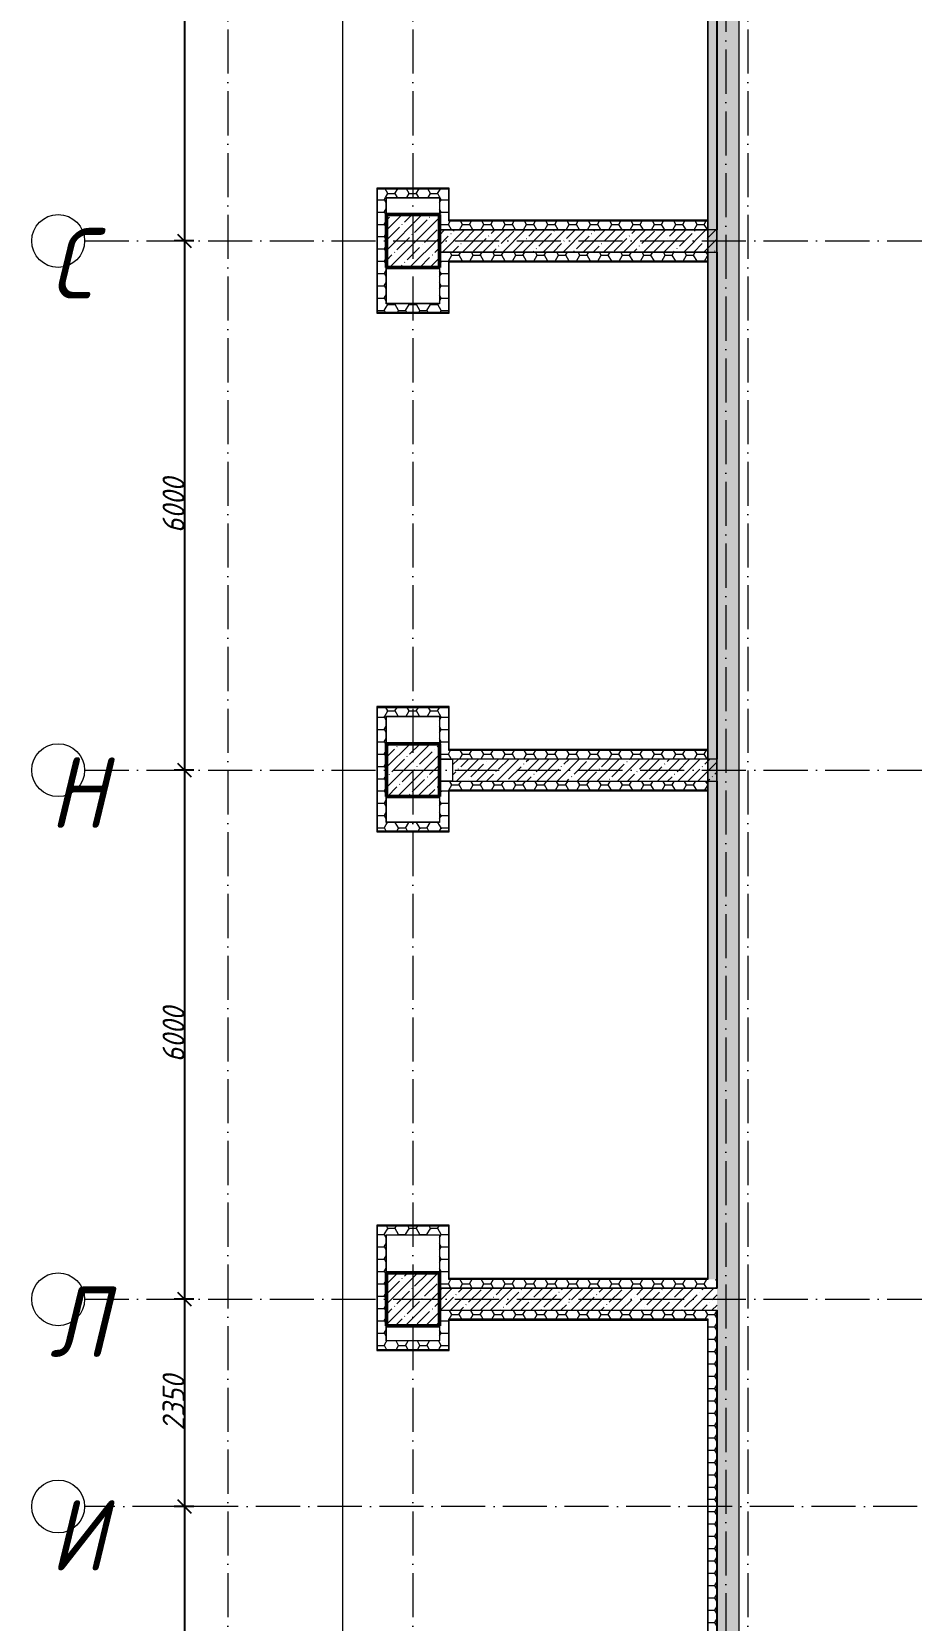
# Model space of a CAD drawing. Header units: millimetres. Extents: x -12989 to 629078, y -109036 to 555275.
# Drawn here: x 580366 to 590341, y 443170 to 461181 of the extents above; entities that cross this region are included whole.
import ezdxf

# ---------------------------------------------------------------- set-up
doc = ezdxf.new("R2010")
doc.units = ezdxf.units.MM
doc.linetypes.add('50_200_ШТРИХ_1Т_ш5_п1_п1_', pattern=[700, 500, -100, 0, -100])
for name, color, linetype, lineweight in [('A-____-____-DIMS', 7, 'Continuous', 9), ('A-FLOR-____-OTLN', 7, 'Continuous', 9), ('A-WALL-____-MCUT', 7, 'Continuous', 13), ('A-WALL-____-MCUT-1', 7, 'Continuous', 9), ('A-WALL-____-MCUT-3', 7, 'Continuous', 9), ('A-WALL-____-PATT-1', 7, 'Continuous', 9), ('A-WALL-FNSH-MCUT-1', 7, 'Continuous', 9), ('S-COLS-____-MCUT', 7, 'Continuous', 50), ('S-COLS-____-OTLN', 7, 'Continuous', 9), ('S-GRID-____-IDEN', 7, 'Continuous', 9), ('S-GRID-____-OTLN-1', 7, '50_200_ШТРИХ_1Т_ш5_п1_п1_', 9)]:
    doc.layers.add(name, color=color, linetype=linetype, lineweight=lineweight)
doc.styles.add('ISOCPEUR_I', font='isocpeui.ttf', dxfattribs={"width": 0.9, "height": 2.5})
doc.styles.add('ISOCPEUR_I_9', font='isocpeui.ttf', dxfattribs={"width": 0.9, "height": 250})
doc.dimstyles.new('ISO-2_5_0_9К_БОЛЬШОЙ_ОСИ', dxfattribs={"dimscale": 304.8, "dimtxt": 248.995294, "dimasz": 0.492126, "dimexe": 0.393701, "dimexo": 0, "dimgap": 0, "dimtad": 1, "dimdec": 0, "dimzin": 0, "dimdsep": 46, "dimtxsty": 'ISOCPEUR_I_9', "dimblk1": 'OBLIQUE', "dimblk2": 'OBLIQUE', "dimsah": 1, "dimcen": 0.09, "dimdle": 0.393701, "dimazin": 0, "dimtfac": 1, "dimtdec": 4, "dimtix": 1, "dimtmove": 0, "dimatfit": 3, "dimfxl": 1, "dimtvp": 1, "dimtolj": 1, "dimtzin": 0, "dimarcsym": 2})
pattern_1 = [(45, (513638.8, 428127.92), (-114.04925, 114.04925), []), (45, (513752.85, 428127.92), (-114.04925, 114.04925), [201.612, -40.322, 3.353, -36.97])]
pattern_2 = [(0, (513638.804, 428127.92), (120.968, 69.841), [80.645, -161.29]), (120, (513638.804, 428127.92), (-120.96808, 69.84086), [80.645, -161.29]), (60, (513638.804, 428127.92), (-8e-05, 139.68186), [0, -161.29, 80.645, 0])]

# ---------------------------------------------------------------- blocks, each defined once
blk = doc.blocks.new('BSC_Колонна _Прямоугольная - 600х600-V9-АР1_Кладочный план подвала в осях 1-64_А-ГГ')
at = {"layer": 'S-COLS-____-OTLN'}
h = blk.add_hatch(dxfattribs=at)
h.set_pattern_fill('FP_18', color=256, style=0, pattern_type=2)
h.set_pattern_definition([(45, (-71050, -30681.04), (-114.04925, 114.04925), []), (45, (-70935.95, -30681.04), (-114.04925, 114.04925), [201.613, -40.323, 3.353, -36.97])])
h.paths.add_polyline_path([(-300, -300), (300, -300), (300, 300), (-300, 300), (-300, 154)], flags=0)
at = {"layer": 'S-COLS-____-MCUT'}
for p, q in [((300, 300), (-300, 300)), ((-300, 300), (-300, -300)), ((300, -300), (300, 300)), ((-300, -300), (300, -300))]:
    blk.add_line(p, q, dxfattribs=at)
blk = doc.blocks.new('BSC_Колонна _Прямоугольная - 600х600-V10-АР1_Кладочный план подвала в осях 1-64_А-ГГ')
at = {"layer": 'S-COLS-____-OTLN'}
h = blk.add_hatch(dxfattribs=at)
h.set_pattern_fill('FP_19', color=256, style=0, pattern_type=2)
h.set_pattern_definition([(45, (-71050, -24681.04), (-114.04925, 114.04925), []), (45, (-70935.95, -24681.04), (-114.04925, 114.04925), [201.613, -40.323, 3.353, -36.97])])
h.paths.add_polyline_path([(-300, -300), (300, -300), (300, 300), (-300, 300), (-300, 134)], flags=0)
at = {"layer": 'S-COLS-____-MCUT'}
for p, q in [((300, 300), (-300, 300)), ((-300, 300), (-300, -300)), ((300, -300), (300, 300)), ((-300, -300), (300, -300))]:
    blk.add_line(p, q, dxfattribs=at)
blk = doc.blocks.new('BSC_Колонна _Прямоугольная - 600х600-V11-АР1_Кладочный план подвала в осях 1-64_А-ГГ')
at = {"layer": 'S-COLS-____-OTLN'}
h = blk.add_hatch(dxfattribs=at)
h.set_pattern_fill('FP_20', color=256, style=0, pattern_type=2)
h.set_pattern_definition([(45, (-71050, -18681.04), (-114.04925, 114.04925), []), (45, (-70935.95, -18681.04), (-114.04925, 114.04925), [201.613, -40.323, 3.353, -36.97])])
h.paths.add_polyline_path([(-300, -300), (300, -300), (300, 300), (-300, 300), (-300, 114)], flags=0)
at = {"layer": 'S-COLS-____-MCUT'}
for p, q in [((300, 300), (-300, 300)), ((-300, 300), (-300, -300)), ((300, -300), (300, 300)), ((-300, -300), (300, -300))]:
    blk.add_line(p, q, dxfattribs=at)
blk = doc.blocks.new('Ось сетки - Круг_Ø6_00__ISO-2_5_0_9K_-25732049-АР1_Кладочный план подвала в осях 1-64_А-ГГ')
at = {"layer": 'S-GRID-____-IDEN'}
blk.add_circle((0, 0), 3, dxfattribs=at)
blk = doc.blocks.new('_Oblique')
at = {"color": 0, "linetype": 'ByBlock', "lineweight": -2}
blk.add_line((-0.5, -0.5), (0.5, 0.5), dxfattribs=at)
blk = doc.blocks.new('*D6455')
at = {"layer": 'A-____-____-DIMS', "color": 0, "lineweight": -2, "transparency": 16777216}
for p, q in [((582099, 464929), (582099, 458689)), ((582205, 464809), (581979, 464809)), ((582205, 458809), (581979, 458809))]:
    blk.add_line(p, q, dxfattribs=at)
at = {"layer": 'Defpoints', "color": 0, "transparency": 16777216}
for p in [(582205, 464809), (582099, 458809), (582205, 458809)]:
    blk.add_point(p, dxfattribs=at)
at = {"layer": 'A-____-____-DIMS', "color": 0, "lineweight": -2, "transparency": 16777216, "xscale": 150, "yscale": 150, "zscale": 150}
for p, rotation in [((582099, 464809), 90), ((582099, 458809), 270)]:
    blk.add_blockref('_Oblique', p, dxfattribs=dict(at, rotation=rotation))
at = {"layer": 'A-____-____-DIMS', "color": 0, "transparency": 16777216, "insert": (581974, 461809), "char_height": 250, "width": 758.48, "attachment_point": 5, "rotation": 90, "style": 'ISOCPEUR_I_9'}
blk.add_mtext('\\A1;6000', dxfattribs=at)
blk = doc.blocks.new('*D6456')
at = {"layer": 'A-____-____-DIMS', "color": 0, "lineweight": -2, "transparency": 16777216}
for p, q in [((582205, 458809), (581979, 458809)), ((582099, 458929), (582099, 452689)), ((582205, 452809), (581979, 452809))]:
    blk.add_line(p, q, dxfattribs=at)
at = {"layer": 'Defpoints', "color": 0, "transparency": 16777216}
for p in [(582205, 458809), (582099, 452809), (582205, 452809)]:
    blk.add_point(p, dxfattribs=at)
at = {"layer": 'A-____-____-DIMS', "color": 0, "lineweight": -2, "transparency": 16777216, "xscale": 150, "yscale": 150, "zscale": 150}
for p, rotation in [((582099, 458809), 90), ((582099, 452809), 270)]:
    blk.add_blockref('_Oblique', p, dxfattribs=dict(at, rotation=rotation))
at = {"layer": 'A-____-____-DIMS', "color": 0, "transparency": 16777216, "insert": (581974, 455809), "char_height": 250, "width": 758.48, "attachment_point": 5, "rotation": 90, "style": 'ISOCPEUR_I_9'}
blk.add_mtext('\\A1;6000', dxfattribs=at)
blk = doc.blocks.new('*D6457')
at = {"layer": 'A-____-____-DIMS', "color": 0, "lineweight": -2, "transparency": 16777216}
for p, q in [((582099, 452929), (582099, 446689)), ((582205, 452809), (581979, 452809)), ((582205, 446809), (581979, 446809))]:
    blk.add_line(p, q, dxfattribs=at)
at = {"layer": 'Defpoints', "color": 0, "transparency": 16777216}
for p in [(582205, 452809), (582099, 446809), (582205, 446809)]:
    blk.add_point(p, dxfattribs=at)
at = {"layer": 'A-____-____-DIMS', "color": 0, "lineweight": -2, "transparency": 16777216, "xscale": 150, "yscale": 150, "zscale": 150}
for p, rotation in [((582099, 452809), 90), ((582099, 446809), 270)]:
    blk.add_blockref('_Oblique', p, dxfattribs=dict(at, rotation=rotation))
at = {"layer": 'A-____-____-DIMS', "color": 0, "transparency": 16777216, "insert": (581974, 449809), "char_height": 250, "width": 758.48, "attachment_point": 5, "rotation": 90, "style": 'ISOCPEUR_I_9'}
blk.add_mtext('\\A1;6000', dxfattribs=at)
blk = doc.blocks.new('*D6458')
at = {"layer": 'A-____-____-DIMS', "color": 0, "lineweight": -2, "transparency": 16777216}
for p, q in [((582099, 446929), (582099, 444339)), ((582205, 446809), (581979, 446809)), ((582205, 444459), (581979, 444459))]:
    blk.add_line(p, q, dxfattribs=at)
at = {"layer": 'Defpoints', "color": 0, "transparency": 16777216}
for p in [(582205, 446809), (582099, 444459), (582205, 444459)]:
    blk.add_point(p, dxfattribs=at)
at = {"layer": 'A-____-____-DIMS', "color": 0, "lineweight": -2, "transparency": 16777216, "xscale": 150, "yscale": 150, "zscale": 150}
for p, rotation in [((582099, 446809), 90), ((582099, 444459), 270)]:
    blk.add_blockref('_Oblique', p, dxfattribs=dict(at, rotation=rotation))
at = {"layer": 'A-____-____-DIMS', "color": 0, "transparency": 16777216, "insert": (581974, 445634), "char_height": 250, "width": 758.48, "attachment_point": 5, "rotation": 90, "style": 'ISOCPEUR_I_9'}
blk.add_mtext('\\A1;2350', dxfattribs=at)
blk = doc.blocks.new('*D6459')
at = {"layer": 'A-____-____-DIMS', "color": 0, "lineweight": -2, "transparency": 16777216}
for p, q in [((582099, 444579), (582099, 440439)), ((582205, 444459), (581979, 444459)), ((582205, 440559), (581979, 440559))]:
    blk.add_line(p, q, dxfattribs=at)
at = {"layer": 'Defpoints', "color": 0, "transparency": 16777216}
for p in [(582205, 444459), (582099, 440559), (582205, 440559)]:
    blk.add_point(p, dxfattribs=at)
at = {"layer": 'A-____-____-DIMS', "color": 0, "lineweight": -2, "transparency": 16777216, "xscale": 150, "yscale": 150, "zscale": 150}
for p, rotation in [((582099, 444459), 90), ((582099, 440559), 270)]:
    blk.add_blockref('_Oblique', p, dxfattribs=dict(at, rotation=rotation))
at = {"layer": 'A-____-____-DIMS', "color": 0, "transparency": 16777216, "insert": (581974, 442509), "char_height": 250, "width": 758.48, "attachment_point": 5, "rotation": 90, "style": 'ISOCPEUR_I_9'}
blk.add_mtext('\\A1;3900', dxfattribs=at)

msp = doc.modelspace()

# ---------------------------------------------------------------- hatches: boundary and pattern name
at = {"layer": 'A-WALL-____-PATT-1'}
h = msp.add_hatch(dxfattribs=at)
h.set_pattern_fill('FP_1', color=256, style=0, pattern_type=2)
h.set_pattern_definition(pattern_1)
h.paths.add_polyline_path([(588138.8036, 440958.9591), (588388.8036, 440958.9591), (588388.8036, 470558.9591), (588138.8036, 470558.9591), (588138.8036, 442622.6694)], flags=0)
h = msp.add_hatch(dxfattribs=at)
h.set_pattern_fill('FP_91', color=256, style=0, pattern_type=2)
h.set_pattern_definition(pattern_2)
h.paths.add_polyline_path([(588138.8036, 447035.9591), (588138.8036, 447043.9591), (588136.8036, 447043.9591), (588136.8036, 464573.9591), (588138.8036, 464573.9591), (588138.8036, 464581.9591), (588036.8036, 464581.9591), (588036.8036, 447035.9591), (588136.8036, 447035.9591)], flags=0)
h = msp.add_hatch(dxfattribs=at)
h.set_pattern_fill('FP_91', color=256, style=0, pattern_type=2)
h.set_pattern_definition(pattern_2)
h.paths.add_polyline_path([(584990.8036, 459300.9591), (584990.8036, 459400.9591), (584286.8036, 459400.9591), (584286.8036, 459300.9591), (584988.8036, 459300.9591)], flags=0)
h = msp.add_hatch(dxfattribs=at)
h.set_pattern_fill('FP_91', color=256, style=0, pattern_type=2)
h.set_pattern_definition(pattern_2)
h.paths.add_polyline_path([(584323.5648, 457996.9591), (584386.8036, 457996.9591), (584386.8036, 459300.9591), (584286.8036, 459300.9591), (584286.8036, 457996.9591)], flags=0)
h = msp.add_hatch(dxfattribs=at)
h.set_pattern_fill('FP_91', color=256, style=0, pattern_type=2)
h.set_pattern_definition(pattern_2)
h.paths.add_polyline_path([(584990.8036, 458935.9591), (585090.8036, 458935.9591), (585090.8036, 459400.9591), (584990.8036, 459400.9591), (584990.8036, 458962.579)], flags=0)
h = msp.add_hatch(dxfattribs=at)
h.set_pattern_fill('FP_91', color=256, style=0, pattern_type=2)
h.set_pattern_definition(pattern_2)
h.paths.add_polyline_path([(585098.8036, 458933.9591), (585098.8036, 458935.9591), (588028.8036, 458935.9591), (588028.8036, 459035.9591), (585090.8036, 459035.9591), (585090.8036, 458933.9591)], flags=0)
h = msp.add_hatch(dxfattribs=at)
h.set_pattern_fill('FP_1', color=256, style=0, pattern_type=2)
h.set_pattern_definition(pattern_1)
h.paths.add_polyline_path([(588138.8036, 458683.9591), (588138.8036, 458933.9591), (584988.8036, 458933.9591), (584988.8036, 458683.9591), (587858.5713, 458683.9591)], flags=0)
h = msp.add_hatch(dxfattribs=at)
h.set_pattern_fill('FP_91', color=256, style=0, pattern_type=2)
h.set_pattern_definition(pattern_2)
h.paths.add_polyline_path([(584990.8036, 457996.9591), (585090.8036, 457996.9591), (585090.8036, 458681.9591), (584990.8036, 458681.9591), (584990.8036, 458096.9591)], flags=0)
h = msp.add_hatch(dxfattribs=at)
h.set_pattern_fill('FP_91', color=256, style=0, pattern_type=2)
h.set_pattern_definition(pattern_2)
h.paths.add_polyline_path([(587858.5713, 458581.9591), (588028.8036, 458581.9591), (588028.8036, 458681.9591), (585098.8036, 458681.9591), (585098.8036, 458683.9591), (585090.8036, 458683.9591), (585090.8036, 458581.9591), (586091.068, 458581.9591)], flags=0)
h = msp.add_hatch(dxfattribs=at)
h.set_pattern_fill('FP_91', color=256, style=0, pattern_type=2)
h.set_pattern_definition(pattern_2)
h.paths.add_polyline_path([(584386.8036, 457996.9591), (584990.8036, 457996.9591), (584990.8036, 458096.9591), (584386.8036, 458096.9591)], flags=0)
h = msp.add_hatch(dxfattribs=at)
h.set_pattern_fill('FP_91', color=256, style=0, pattern_type=2)
h.set_pattern_definition(pattern_2)
h.paths.add_polyline_path([(584990.8036, 453420.9591), (584990.8036, 453520.9591), (584286.8036, 453520.9591), (584286.8036, 453420.9591), (584988.8036, 453420.9591)], flags=0)
h = msp.add_hatch(dxfattribs=at)
h.set_pattern_fill('FP_91', color=256, style=0, pattern_type=2)
h.set_pattern_definition(pattern_2)
h.paths.add_polyline_path([(584386.8036, 452116.9591), (584386.8036, 453420.9591), (584286.8036, 453420.9591), (584286.8036, 452116.9591), (584323.5648, 452116.9591)], flags=0)
h = msp.add_hatch(dxfattribs=at)
h.set_pattern_fill('FP_91', color=256, style=0, pattern_type=2)
h.set_pattern_definition(pattern_2)
h.paths.add_polyline_path([(585090.8036, 452935.9591), (585090.8036, 453520.9591), (584990.8036, 453520.9591), (584990.8036, 452935.9591)], flags=0)
h = msp.add_hatch(dxfattribs=at)
h.set_pattern_fill('FP_91', color=256, style=0, pattern_type=2)
h.set_pattern_definition(pattern_2)
h.paths.add_polyline_path([(585090.8036, 452933.9591), (585098.8036, 452933.9591), (585098.8036, 452935.9591), (588028.8036, 452935.9591), (588028.8036, 453035.9591), (585090.8036, 453035.9591), (585090.8036, 452935.9591)], flags=0)
h = msp.add_hatch(dxfattribs=at)
h.set_pattern_fill('FP_1', color=256, style=0, pattern_type=2)
h.set_pattern_definition(pattern_1)
h.paths.add_polyline_path([(588138.8036, 452683.9591), (588138.8036, 452933.9591), (585138.8036, 452933.9591), (585138.8036, 452683.9591), (587858.5713, 452683.9591)], flags=0)
h = msp.add_hatch(dxfattribs=at)
h.set_pattern_fill('FP_91', color=256, style=0, pattern_type=2)
h.set_pattern_definition(pattern_2)
h.paths.add_polyline_path([(584990.8036, 452116.9591), (585090.8036, 452116.9591), (585090.8036, 452681.9591), (584990.8036, 452681.9591), (584990.8036, 452216.9591)], flags=0)
h = msp.add_hatch(dxfattribs=at)
h.set_pattern_fill('FP_91', color=256, style=0, pattern_type=2)
h.set_pattern_definition(pattern_2)
h.paths.add_polyline_path([(587858.5713, 452581.9591), (588028.8036, 452581.9591), (588028.8036, 452681.9591), (585098.8036, 452681.9591), (585098.8036, 452683.9591), (585090.8036, 452683.9591), (585090.8036, 452581.9591), (586091.068, 452581.9591)], flags=0)
h = msp.add_hatch(dxfattribs=at)
h.set_pattern_fill('FP_91', color=256, style=0, pattern_type=2)
h.set_pattern_definition(pattern_2)
h.paths.add_polyline_path([(584388.8036, 452116.9591), (584990.8036, 452116.9591), (584990.8036, 452216.9591), (584386.8036, 452216.9591), (584386.8036, 452116.9591)], flags=0)
h = msp.add_hatch(dxfattribs=at)
h.set_pattern_fill('FP_91', color=256, style=0, pattern_type=2)
h.set_pattern_definition(pattern_2)
h.paths.add_polyline_path([(584286.8036, 447540.9591), (584990.8036, 447540.9591), (584990.8036, 447640.9591), (584286.8036, 447640.9591)], flags=0)
h = msp.add_hatch(dxfattribs=at)
h.set_pattern_fill('FP_91', color=256, style=0, pattern_type=2)
h.set_pattern_definition(pattern_2)
h.paths.add_polyline_path([(584990.8036, 446935.9591), (585090.8036, 446935.9591), (585090.8036, 447640.9591), (584990.8036, 447640.9591), (584990.8036, 447540.9591)], flags=0)
h = msp.add_hatch(dxfattribs=at)
h.set_pattern_fill('FP_91', color=256, style=0, pattern_type=2)
h.set_pattern_definition(pattern_2)
h.paths.add_polyline_path([(584386.8036, 446236.9591), (584386.8036, 447540.9591), (584286.8036, 447540.9591), (584286.8036, 446236.9591), (584323.5648, 446236.9591)], flags=0)
h = msp.add_hatch(dxfattribs=at)
h.set_pattern_fill('FP_1', color=256, style=0, pattern_type=2)
h.set_pattern_definition(pattern_1)
h.paths.add_polyline_path([(587858.5713, 446683.9591), (588138.8036, 446683.9591), (588138.8036, 446933.9591), (584988.8036, 446933.9591), (584988.8036, 446683.9591), (586091.068, 446683.9591)], flags=0)
h = msp.add_hatch(dxfattribs=at)
h.set_pattern_fill('FP_91', color=256, style=0, pattern_type=2)
h.set_pattern_definition(pattern_2)
h.paths.add_polyline_path([(585098.8036, 446933.9591), (585098.8036, 446935.9591), (588136.8036, 446935.9591), (588136.8036, 447035.9591), (585090.8036, 447035.9591), (585090.8036, 446933.9591)], flags=0)
h = msp.add_hatch(dxfattribs=at)
h.set_pattern_fill('FP_91', color=256, style=0, pattern_type=2)
h.set_pattern_definition(pattern_2)
h.paths.add_polyline_path([(585090.8036, 446236.9591), (585090.8036, 446681.9591), (584990.8036, 446681.9591), (584990.8036, 446236.9591)], flags=0)
h = msp.add_hatch(dxfattribs=at)
h.set_pattern_fill('FP_91', color=256, style=0, pattern_type=2)
h.set_pattern_definition(pattern_2)
h.paths.add_polyline_path([(587858.5713, 446581.9591), (588136.8036, 446581.9591), (588136.8036, 446681.9591), (585098.8036, 446681.9591), (585098.8036, 446683.9591), (585090.8036, 446683.9591), (585090.8036, 446581.9591), (586091.068, 446581.9591)], flags=0)
h = msp.add_hatch(dxfattribs=at)
h.set_pattern_fill('FP_91', color=256, style=0, pattern_type=2)
h.set_pattern_definition(pattern_2)
h.paths.add_polyline_path([(588136.8036, 440985.9591), (588138.8036, 440985.9591), (588138.8036, 440993.9591), (588136.8036, 440993.9591), (588136.8036, 446573.9591), (588138.8036, 446573.9591), (588138.8036, 446581.9591), (588036.8036, 446581.9591), (588036.8036, 440985.9591)], flags=0)
h = msp.add_hatch(dxfattribs=at)
h.set_pattern_fill('FP_91', color=256, style=0, pattern_type=2)
h.set_pattern_definition(pattern_2)
h.paths.add_polyline_path([(584990.8036, 446236.9591), (584990.8036, 446336.9591), (584386.8036, 446336.9591), (584386.8036, 446236.9591), (584988.8036, 446236.9591)], flags=0)

# ---------------------------------------------------------------- linework, layer by layer
at = {"layer": 'A-FLOR-____-OTLN'}
msp.add_line((583888.8036, 471558.9591), (583888.8036, 439958.9591), dxfattribs=at)
at = {"layer": 'A-WALL-____-MCUT'}
for p, q in [((588028.8036, 464573.9591), (588028.8036, 459043.9591)), ((588036.8036, 447035.9591), (588036.8036, 464581.9591)), ((585098.8036, 459408.9591), (584278.8036, 459408.9591)), ((584278.8036, 459408.9591), (584278.8036, 457988.9591)), ((584286.8036, 459400.9591), (585090.8036, 459400.9591)), ((584286.8036, 457996.9591), (584286.8036, 459400.9591)), ((585090.8036, 459400.9591), (585090.8036, 459035.9591)), ((585098.8036, 459043.9591), (585098.8036, 459408.9591)), ((585090.8036, 459035.9591), (588028.8036, 459035.9591)), ((588028.8036, 459043.9591), (585098.8036, 459043.9591)), ((588028.8036, 459035.9591), (588028.8036, 458581.9591)), ((585090.8036, 458581.9591), (585090.8036, 457996.9591)), ((588028.8036, 458581.9591), (585090.8036, 458581.9591)), ((585098.8036, 457988.9591), (585098.8036, 458573.9591)), ((585098.8036, 458573.9591), (588028.8036, 458573.9591)), ((588028.8036, 458573.9591), (588028.8036, 453043.9591)), ((584278.8036, 457988.9591), (585098.8036, 457988.9591)), ((585090.8036, 457996.9591), (584286.8036, 457996.9591)), ((585098.8036, 453528.9591), (584278.8036, 453528.9591)), ((584278.8036, 453528.9591), (584278.8036, 452108.9591)), ((584286.8036, 453520.9591), (585090.8036, 453520.9591)), ((584286.8036, 452116.9591), (584286.8036, 453520.9591)), ((585090.8036, 453520.9591), (585090.8036, 453035.9591)), ((585098.8036, 453043.9591), (585098.8036, 453528.9591)), ((585090.8036, 453035.9591), (588028.8036, 453035.9591)), ((588028.8036, 453043.9591), (585098.8036, 453043.9591)), ((588028.8036, 453035.9591), (588028.8036, 452581.9591)), ((585090.8036, 452933.9591), (585098.8036, 452933.9591)), ((585098.8036, 452683.9591), (585090.8036, 452683.9591)), ((585090.8036, 452581.9591), (585090.8036, 452116.9591)), ((588028.8036, 452581.9591), (585090.8036, 452581.9591)), ((585098.8036, 452108.9591), (585098.8036, 452573.9591)), ((585098.8036, 452573.9591), (588028.8036, 452573.9591)), ((588028.8036, 452573.9591), (588028.8036, 447043.9591)), ((584278.8036, 452108.9591), (585098.8036, 452108.9591)), ((585090.8036, 452116.9591), (584286.8036, 452116.9591)), ((585098.8036, 447648.9591), (584278.8036, 447648.9591)), ((584278.8036, 447648.9591), (584278.8036, 446228.9591)), ((584286.8036, 447640.9591), (585090.8036, 447640.9591)), ((584286.8036, 446236.9591), (584286.8036, 447640.9591)), ((585090.8036, 447640.9591), (585090.8036, 447035.9591)), ((585098.8036, 447043.9591), (585098.8036, 447648.9591)), ((585090.8036, 447035.9591), (588036.8036, 447035.9591)), ((588028.8036, 447043.9591), (585098.8036, 447043.9591)), ((585090.8036, 446581.9591), (585090.8036, 446236.9591)), ((588036.8036, 446581.9591), (585090.8036, 446581.9591)), ((585098.8036, 446228.9591), (585098.8036, 446573.9591)), ((585098.8036, 446573.9591), (588028.8036, 446573.9591)), ((588028.8036, 446573.9591), (588028.8036, 440993.9591)), ((588036.8036, 440985.9591), (588036.8036, 446581.9591)), ((584278.8036, 446228.9591), (585098.8036, 446228.9591)), ((585090.8036, 446236.9591), (584286.8036, 446236.9591))]:
    msp.add_line(p, q, dxfattribs=at)
at = {"layer": 'A-WALL-____-MCUT-1'}
for p, q in [((588388.8036, 440958.9591), (588388.8036, 470558.9591)), ((588138.8036, 464683.9591), (588138.8036, 458933.9591)), ((588138.8036, 458933.9591), (584988.8036, 458933.9591)), ((584988.8036, 458683.9591), (588138.8036, 458683.9591)), ((588138.8036, 458683.9591), (588138.8036, 452933.9591)), ((588138.8036, 452933.9591), (585138.8036, 452933.9591)), ((585138.8036, 452933.9591), (585138.8036, 452683.9591)), ((585138.8036, 452683.9591), (588138.8036, 452683.9591)), ((588138.8036, 452683.9591), (588138.8036, 446933.9591)), ((588138.8036, 446933.9591), (584988.8036, 446933.9591)), ((584988.8036, 446683.9591), (588138.8036, 446683.9591)), ((588138.8036, 446683.9591), (588138.8036, 440958.9591))]:
    msp.add_line(p, q, dxfattribs=at)
at = {"layer": 'A-WALL-____-MCUT-3'}
for p, q in [((588136.8036, 446933.9591), (588136.8036, 464683.9591)), ((584386.8036, 459300.9591), (584990.8036, 459300.9591)), ((584386.8036, 458096.9591), (584386.8036, 459300.9591)), ((584990.8036, 459300.9591), (584990.8036, 458933.9591)), ((584988.8036, 458935.9591), (588028.8036, 458935.9591)), ((585090.8036, 458933.9591), (585090.8036, 458935.9591)), ((588028.8036, 458681.9591), (584988.8036, 458681.9591)), ((584990.8036, 458683.9591), (584990.8036, 458096.9591)), ((585090.8036, 458681.9591), (585090.8036, 458683.9591)), ((584990.8036, 458096.9591), (584386.8036, 458096.9591)), ((584386.8036, 453420.9591), (584990.8036, 453420.9591)), ((584386.8036, 452216.9591), (584386.8036, 453420.9591)), ((584990.8036, 453420.9591), (584990.8036, 452933.9591)), ((584988.8036, 452935.9591), (588028.8036, 452935.9591)), ((584988.8036, 452933.9591), (585090.8036, 452933.9591)), ((585090.8036, 452933.9591), (585090.8036, 452935.9591)), ((588028.8036, 452681.9591), (584988.8036, 452681.9591)), ((585090.8036, 452683.9591), (584990.8036, 452683.9591)), ((584990.8036, 452683.9591), (584990.8036, 452216.9591)), ((585090.8036, 452681.9591), (585090.8036, 452683.9591)), ((584990.8036, 452216.9591), (584386.8036, 452216.9591)), ((584386.8036, 447540.9591), (584990.8036, 447540.9591)), ((584386.8036, 446336.9591), (584386.8036, 447540.9591)), ((584990.8036, 447540.9591), (584990.8036, 446933.9591)), ((584988.8036, 446935.9591), (588138.8036, 446935.9591)), ((585090.8036, 446933.9591), (585090.8036, 446935.9591)), ((588138.8036, 447035.9591), (588136.8036, 447035.9591)), ((588138.8036, 446681.9591), (584988.8036, 446681.9591)), ((584990.8036, 446683.9591), (584990.8036, 446336.9591)), ((585090.8036, 446681.9591), (585090.8036, 446683.9591)), ((588136.8036, 440883.9591), (588136.8036, 446683.9591)), ((588136.8036, 446581.9591), (588138.8036, 446581.9591)), ((584990.8036, 446336.9591), (584386.8036, 446336.9591))]:
    msp.add_line(p, q, dxfattribs=at)
at = {"layer": 'A-WALL-FNSH-MCUT-1'}
for p, q in [((584388.8036, 459298.9591), (584988.8036, 459298.9591)), ((584388.8036, 459108.9591), (584388.8036, 459298.9591)), ((584988.8036, 459298.9591), (584988.8036, 459108.9591)), ((588138.8036, 452683.9591), (588138.8036, 458933.9591)), ((584388.8036, 458098.9591), (584388.8036, 458508.9591)), ((584988.8036, 458508.9591), (584988.8036, 458098.9591)), ((584988.8036, 458098.9591), (584388.8036, 458098.9591)), ((584388.8036, 453418.9591), (584988.8036, 453418.9591)), ((584388.8036, 453108.9591), (584388.8036, 453418.9591)), ((584988.8036, 453418.9591), (584988.8036, 453108.9591)), ((585098.8036, 452933.9591), (585138.8036, 452933.9591)), ((584990.8036, 452683.9591), (584988.8036, 452683.9591)), ((585138.8036, 452683.9591), (585098.8036, 452683.9591)), ((584388.8036, 452218.9591), (584388.8036, 452508.9591)), ((584988.8036, 452508.9591), (584988.8036, 452218.9591)), ((584988.8036, 452218.9591), (584388.8036, 452218.9591)), ((584388.8036, 447538.9591), (584988.8036, 447538.9591)), ((584388.8036, 447108.9591), (584388.8036, 447538.9591)), ((584988.8036, 447538.9591), (584988.8036, 447108.9591)), ((584388.8036, 446338.9591), (584388.8036, 446508.9591)), ((584988.8036, 446338.9591), (584388.8036, 446338.9591)), ((584988.8036, 446508.9591), (584988.8036, 446338.9591))]:
    msp.add_line(p, q, dxfattribs=at)
at = {"layer": 'S-GRID-____-OTLN-1'}
for p, q in [((582588.8036, 478008.8768), (582588.8036, 423645.3108)), ((584688.8036, 478008.8768), (584688.8036, 423835.7043)), ((588488.8036, 478008.8768), (588488.8036, 439458.9591)), ((588238.8036, 477781.0359), (588238.8036, 439458.9591)), ((580965.574, 458808.9591), (603957.5909, 458808.9591)), ((580965.574, 452808.9591), (603957.5909, 452808.9591)), ((580965.574, 446808.9591), (603957.5909, 446808.9591)), ((617713.2102, 444458.9591), (580965.574, 444458.9591))]:
    msp.add_line(p, q, dxfattribs=at)

# ---------------------------------------------------------------- block references
at = {"layer": 'S-COLS-____-OTLN'}
for name, p in [('BSC_Колонна _Прямоугольная - 600х600-V9-АР1_Кладочный план подвала в осях 1-64_А-ГГ', (584688.8036, 458808.9591)), ('BSC_Колонна _Прямоугольная - 600х600-V10-АР1_Кладочный план подвала в осях 1-64_А-ГГ', (584688.8036, 452808.9591)), ('BSC_Колонна _Прямоугольная - 600х600-V11-АР1_Кладочный план подвала в осях 1-64_А-ГГ', (584688.8036, 446808.9591))]:
    msp.add_blockref(name, p, dxfattribs=at)
at = {"layer": 'S-GRID-____-IDEN', "xscale": 99.99999999999993, "yscale": 99.99999999999993, "zscale": 99.99999999999993}
for p, rotation in [((580665.574, 458808.9591), 269.9999999999995), ((580665.574, 452808.9591), 269.9999999999995), ((580665.574, 446808.9591), 269.9999999999995), ((580665.574, 444458.9591), 89.99999999999982)]:
    msp.add_blockref('Ось сетки - Круг_Ø6_00__ISO-2_5_0_9K_-25732049-АР1_Кладочный план подвала в осях 1-64_А-ГГ', p, dxfattribs=dict(at, rotation=rotation))

# ---------------------------------------------------------------- texts
at = {"layer": 'S-GRID-____-IDEN', "char_height": 800, "attachment_point": 1, "style": 'ISOCPEUR_I'}
for s, insert, width in [('\\fISOCPEUR|b0|i1|c204|p34|;\\W.9;С', (580576.5945, 458955.5916), 202.02525), ('\\fISOCPEUR|b0|i1|c204|p34|;\\W.9;Н', (580567.5945, 452955.5916), 223.670812), ('\\fISOCPEUR|b0|i1|c204|p34|;\\W.9;Л', (580567.5945, 446955.5916), 223.670812), ('\\fISOCPEUR|b0|i1|c204|p34|;\\W.9;И', (580572.7535, 444535.035), 223.670812)]:
    msp.add_mtext(s, dxfattribs=dict(at, insert=insert, width=width))

# ---------------------------------------------------------------- dimensions: what is measured, and where the dimension line sits
at = {"layer": 'A-____-____-DIMS'}
for base, p1, p2, override, picture, middle in [((582099.1615, 458808.9591), (582205.2276, 464808.9591), (582205.2276, 458808.9591), {"dimtxt": 400, "dimpost": '<>', "dimfxl": 6000}, '*D6455', (581974.1615, 461808.9591)), ((582099.1615, 452808.9591), (582205.2276, 458808.9591), (582205.2276, 452808.9591), {"dimtxt": 400, "dimpost": '<>', "dimfxl": 6000}, '*D6456', (581974.1615, 455808.9591)), ((582099.1615, 446808.9591), (582205.2276, 452808.9591), (582205.2276, 446808.9591), {"dimtxt": 400, "dimpost": '<>', "dimfxl": 6000}, '*D6457', (581974.1615, 449808.9591)), ((582099.1615, 444458.9591), (582205.2276, 446808.9591), (582205.2276, 444458.9591), {"dimtxt": 400, "dimpost": '<>', "dimfxl": 2350}, '*D6458', (581974.1615, 445633.9591)), ((582099.1615, 440558.9591), (582205.2276, 444458.9591), (582205.2276, 440558.9591), {"dimtxt": 400, "dimpost": '<>', "dimfxl": 3900}, '*D6459', (581974.1615, 442508.9591))]:
    dim = msp.add_linear_dim(base=base, p1=p1, p2=p2, angle=90, dimstyle='ISO-2_5_0_9К_БОЛЬШОЙ_ОСИ', override=override, dxfattribs=at)
    dim.commit()
    dim.dimension.update_dxf_attribs({"geometry": picture, "text_midpoint": middle})

doc.saveas('drawing.dxf')
